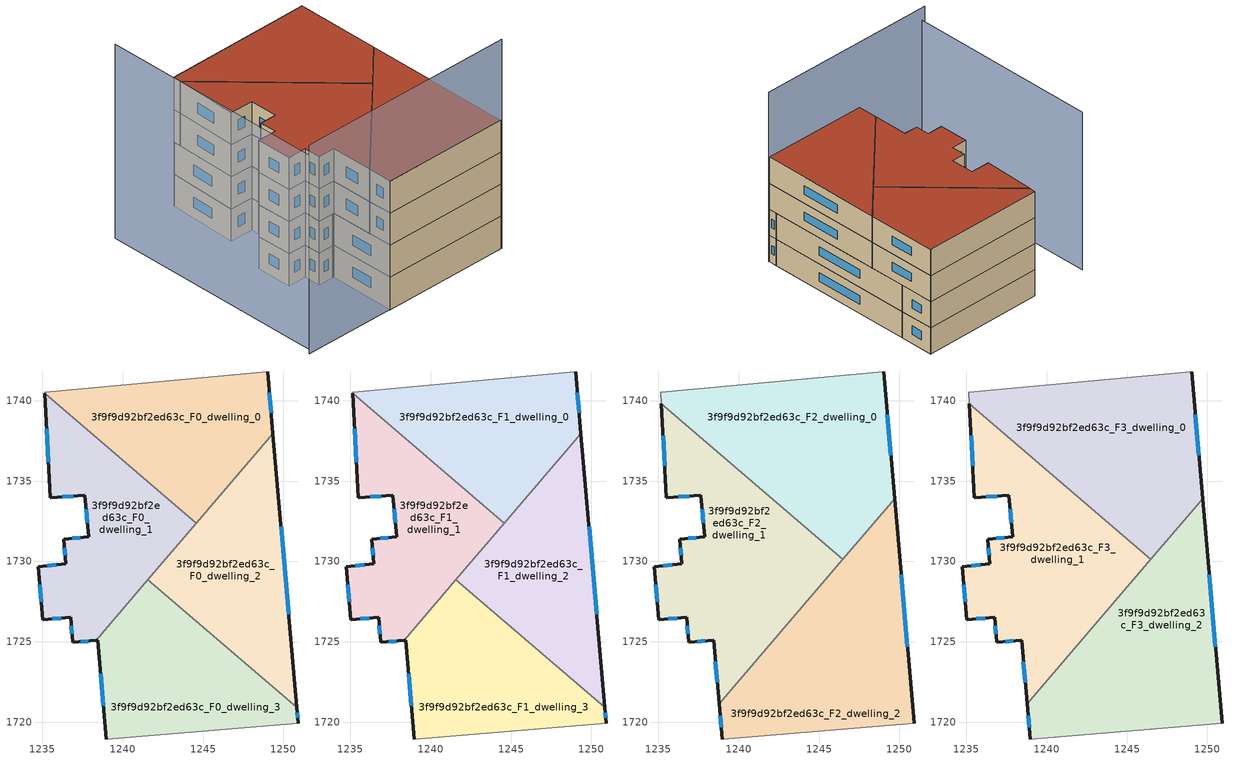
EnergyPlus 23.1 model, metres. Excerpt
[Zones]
3f9f9d92bf2ed63c_F0_dwelling_0
 floor ground (EU_floor_Construction): 1249.02,1741.8 1249.35,1737.95 1244.59,1732.38 1235.15,1740.46 1235.15,1740.52 1248.98,1741.8 z0
 wall outside (EU_wall_Construction): 1249.35,1737.95 1249.02,1741.8 z0:3
 wall adiabatic (EU_wall_Construction): 1249.02,1741.8 1248.98,1741.8 1235.15,1740.52 1235.15,1740.46 z0:3
 wall to 3f9f9d92bf2ed63c_F0_dwelling_1 (EU_wall_Construction): 1235.15,1740.46 1244.59,1732.38 z0:3
 wall to 3f9f9d92bf2ed63c_F0_dwelling_2 (EU_wall_Construction): 1244.59,1732.38 1249.35,1737.95 z0:3
 window (EU_Window_Construction): 1249.24,1739.26 1249.13,1740.49 z1.02:1.98
3f9f9d92bf2ed63c_F0_dwelling_1
 floor ground (EU_floor_Construction): 1244.59,1732.38 1238.34,1725.09 1236.89,1724.96 1236.75,1726.53 1235.02,1726.38 1234.73,1729.68 1236.47,1729.84 1236.33,1731.39 1237.88,1731.52 1237.65,1734.11 1235.49,1733.96 1235.15,1740.46 z0
 wall outside (EU_wall_Construction): 1235.15,1740.46 1235.49,1733.96 1237.65,1734.11 1237.88,1731.52 1236.33,1731.39 1236.47,1729.84 1234.73,1729.68 1235.02,1726.38 1236.75,1726.53 1236.89,1724.96 1238.34,1725.09 z0:3
 wall to 3f9f9d92bf2ed63c_F0_dwelling_3 (EU_wall_Construction): 1238.34,1725.09 1241.56,1728.85 z0:3
 wall to 3f9f9d92bf2ed63c_F0_dwelling_2 (EU_wall_Construction): 1241.56,1728.85 1244.59,1732.38 z0:3
 window (EU_Window_Construction): 1237.73,1733.23 1237.8,1732.4 / 1236.23,1734.01 1236.92,1734.06 / 1235.27,1738.25 1235.38,1736.17 / 1237.39,1725 1237.85,1725.04 / 1236.8,1725.99 1236.84,1725.49 / 1235.61,1726.43 1236.16,1726.47 / 1234.83,1728.56 1234.92,1727.5 / 1235.88,1729.79 1235.32,1729.73 / 1236.38,1730.86 1236.42,1730.37 / 1237.35,1731.48 1236.86,1731.43 z1.02:1.98
3f9f9d92bf2ed63c_F0_dwelling_2
 floor ground (EU_floor_Construction): 1249.35,1737.95 1250.82,1720.93 1241.56,1728.85 z0
 wall outside (EU_wall_Construction): 1250.82,1720.93 1249.35,1737.95 z0:3
 wall to 3f9f9d92bf2ed63c_F0_dwelling_3 (EU_wall_Construction): 1241.56,1728.85 1250.82,1720.93 z0:3
 window (EU_Window_Construction): 1250.32,1726.72 1249.85,1732.16 z1.02:1.98
3f9f9d92bf2ed63c_F0_dwelling_3
 floor ground (EU_floor_Construction): 1250.82,1720.93 1250.91,1719.94 1238.98,1718.92 1238.44,1725.09 1238.34,1725.09 1241.56,1728.85 z0
 wall outside (EU_wall_Construction): 1238.34,1725.09 1238.44,1725.09 1238.98,1718.92 / 1250.91,1719.94 1250.82,1720.93 z0:3
 wall adiabatic (EU_wall_Construction): 1238.98,1718.92 1250.91,1719.94 z0:3
 window (EU_Window_Construction): 1250.88,1720.28 1250.85,1720.59 / 1238.62,1723 1238.79,1721.02 z1.02:1.98
3f9f9d92bf2ed63c_F1_dwelling_0
 floor to 3f9f9d92bf2ed63c_F0_dwelling_0 (EU_floor_Construction): 1249.02,1741.8 1249.35,1737.95 1244.59,1732.38 1235.15,1740.46 1235.15,1740.52 1248.98,1741.8 z3
 wall outside (EU_wall_Construction): 1249.35,1737.95 1249.02,1741.8 z3:6
 wall adiabatic (EU_wall_Construction): 1249.02,1741.8 1248.98,1741.8 1235.15,1740.52 1235.15,1740.46 z3:6
 wall to 3f9f9d92bf2ed63c_F1_dwelling_1 (EU_wall_Construction): 1235.15,1740.46 1244.59,1732.38 z3:6
 wall to 3f9f9d92bf2ed63c_F1_dwelling_2 (EU_wall_Construction): 1244.59,1732.38 1249.35,1737.95 z3:6
 window (EU_Window_Construction): 1249.24,1739.26 1249.13,1740.49 z4.02:4.98
3f9f9d92bf2ed63c_F1_dwelling_1
 floor to 3f9f9d92bf2ed63c_F0_dwelling_1 (EU_floor_Construction): 1244.59,1732.38 1238.34,1725.09 1236.89,1724.96 1236.75,1726.53 1235.02,1726.38 1234.73,1729.68 1236.47,1729.84 1236.33,1731.39 1237.88,1731.52 1237.65,1734.11 1235.49,1733.96 1235.15,1740.46 z3
 wall outside (EU_wall_Construction): 1235.15,1740.46 1235.49,1733.96 1237.65,1734.11 1237.88,1731.52 1236.33,1731.39 1236.47,1729.84 1234.73,1729.68 1235.02,1726.38 1236.75,1726.53 1236.89,1724.96 1238.34,1725.09 z3:6
 wall to 3f9f9d92bf2ed63c_F1_dwelling_3 (EU_wall_Construction): 1238.34,1725.09 1241.56,1728.85 z3:6
 wall to 3f9f9d92bf2ed63c_F1_dwelling_2 (EU_wall_Construction): 1241.56,1728.85 1244.59,1732.38 z3:6
 window (EU_Window_Construction): 1237.73,1733.23 1237.8,1732.4 / 1236.23,1734.01 1236.92,1734.06 / 1235.27,1738.25 1235.38,1736.17 / 1237.39,1725 1237.85,1725.04 / 1236.8,1725.99 1236.84,1725.49 / 1235.61,1726.43 1236.16,1726.47 / 1234.83,1728.56 1234.92,1727.5 / 1235.88,1729.79 1235.32,1729.73 / 1236.38,1730.86 1236.42,1730.37 / 1237.35,1731.48 1236.86,1731.43 z4.02:4.98
3f9f9d92bf2ed63c_F1_dwelling_2
 floor to 3f9f9d92bf2ed63c_F0_dwelling_2 (EU_floor_Construction): 1249.35,1737.95 1250.82,1720.93 1241.56,1728.85 z3
 wall outside (EU_wall_Construction): 1250.82,1720.93 1249.35,1737.95 z3:6
 wall to 3f9f9d92bf2ed63c_F1_dwelling_3 (EU_wall_Construction): 1241.56,1728.85 1250.82,1720.93 z3:6
 window (EU_Window_Construction): 1250.32,1726.72 1249.85,1732.16 z4.02:4.98
3f9f9d92bf2ed63c_F1_dwelling_3
 floor to 3f9f9d92bf2ed63c_F0_dwelling_3 (EU_floor_Construction): 1250.82,1720.93 1250.91,1719.94 1238.98,1718.92 1238.44,1725.09 1238.34,1725.09 1241.56,1728.85 z3
 wall outside (EU_wall_Construction): 1238.34,1725.09 1238.44,1725.09 1238.98,1718.92 / 1250.91,1719.94 1250.82,1720.93 z3:6
 wall adiabatic (EU_wall_Construction): 1238.98,1718.92 1250.91,1719.94 z3:6
 window (EU_Window_Construction): 1250.88,1720.28 1250.85,1720.59 / 1238.62,1723 1238.79,1721.02 z4.02:4.98
3f9f9d92bf2ed63c_F2_dwelling_0
 floor to 3f9f9d92bf2ed63c_F1_dwelling_0 (EU_floor_Construction): 1249.02,1741.8 1249.35,1737.95 1244.59,1732.38 1235.15,1740.46 1235.15,1740.52 1248.98,1741.8 z6
 floor to 3f9f9d92bf2ed63c_F1_dwelling_2 (EU_floor_Construction): 1249.35,1737.95 1249.7,1733.9 1246.47,1730.14 1244.27,1732.02 z6
 floor to 3f9f9d92bf2ed63c_F1_dwelling_1 (EU_floor_Construction): 1244.59,1732.38 1244.27,1732.02 1235.19,1739.8 1235.15,1740.46 z6
 wall outside (EU_wall_Construction): 1249.7,1733.9 1249.02,1741.8 z6:9
 wall adiabatic (EU_wall_Construction): 1249.02,1741.8 1248.98,1741.8 1235.15,1740.52 1235.19,1739.8 z6:9
 wall to 3f9f9d92bf2ed63c_F2_dwelling_1 (EU_wall_Construction): 1235.19,1739.8 1246.47,1730.13 z6:9
 wall to 3f9f9d92bf2ed63c_F2_dwelling_2 (EU_wall_Construction): 1246.47,1730.13 1249.7,1733.9 z6:9
 window (EU_Window_Construction): 1249.47,1736.59 1249.25,1739.12 z7.02:7.98
3f9f9d92bf2ed63c_F2_dwelling_1
 floor to 3f9f9d92bf2ed63c_F1_dwelling_1 (EU_floor_Construction): 1244.27,1732.02 1238.34,1725.09 1236.89,1724.96 1236.75,1726.53 1235.02,1726.38 1234.73,1729.68 1236.47,1729.84 1236.33,1731.39 1237.88,1731.52 1237.65,1734.11 1235.49,1733.96 1235.19,1739.8 z6
 floor to 3f9f9d92bf2ed63c_F1_dwelling_3 (EU_floor_Construction): 1243.76,1726.97 1238.78,1721.15 1238.44,1725.09 1238.34,1725.09 1241.56,1728.85 z6
 floor to 3f9f9d92bf2ed63c_F1_dwelling_2 (EU_floor_Construction): 1246.47,1730.14 1243.76,1726.97 1241.56,1728.85 1244.27,1732.02 z6
 wall outside (EU_wall_Construction): 1235.19,1739.8 1235.49,1733.96 1237.65,1734.11 1237.88,1731.52 1236.33,1731.39 1236.47,1729.84 1234.73,1729.68 1235.02,1726.38 1236.75,1726.53 1236.89,1724.96 1238.44,1725.09 1238.78,1721.15 z6:9
 wall to 3f9f9d92bf2ed63c_F2_dwelling_2 (EU_wall_Construction): 1238.78,1721.15 1246.47,1730.13 z6:9
 window (EU_Window_Construction): 1236.8,1725.99 1236.84,1725.49 / 1235.61,1726.43 1236.16,1726.47 / 1234.83,1728.56 1234.92,1727.5 / 1235.88,1729.79 1235.32,1729.73 / 1236.38,1730.86 1236.42,1730.37 / 1237.35,1731.48 1236.86,1731.43 / 1237.73,1733.23 1237.8,1732.4 / 1236.23,1734.01 1236.92,1734.06 / 1235.29,1737.81 1235.39,1735.95 / 1238.56,1723.75 1238.67,1722.49 / 1237.42,1725 1237.91,1725.05 z7.02:7.98
3f9f9d92bf2ed63c_F2_dwelling_2
 floor to 3f9f9d92bf2ed63c_F1_dwelling_3 (EU_floor_Construction): 1250.82,1720.93 1250.91,1719.94 1238.98,1718.92 1238.78,1721.15 1243.76,1726.97 z6
 floor to 3f9f9d92bf2ed63c_F1_dwelling_2 (EU_floor_Construction): 1249.7,1733.9 1250.82,1720.93 1243.76,1726.97 z6
 wall outside (EU_wall_Construction): 1250.91,1719.94 1249.7,1733.9 / 1238.78,1721.15 1238.98,1718.92 z6:9
 wall adiabatic (EU_wall_Construction): 1238.98,1718.92 1250.91,1719.94 z6:9
 window (EU_Window_Construction): 1250.5,1724.69 1250.11,1729.15 / 1238.85,1720.39 1238.91,1719.68 z7.02:7.98
3f9f9d92bf2ed63c_F3_dwelling_0
 floor to 3f9f9d92bf2ed63c_F2_dwelling_0 (EU_floor_Construction): 1249.02,1741.8 1249.7,1733.9 1246.47,1730.13 1235.19,1739.8 1235.15,1740.52 1248.98,1741.8 z9
 wall outside (EU_wall_Construction): 1249.7,1733.9 1249.02,1741.8 z9:12
 wall adiabatic (EU_wall_Construction): 1249.02,1741.8 1248.98,1741.8 1235.15,1740.52 1235.19,1739.8 z9:12
 wall to 3f9f9d92bf2ed63c_F3_dwelling_1 (EU_wall_Construction): 1235.19,1739.8 1246.47,1730.13 z9:12
 wall to 3f9f9d92bf2ed63c_F3_dwelling_2 (EU_wall_Construction): 1246.47,1730.13 1249.7,1733.9 z9:12
 window (EU_Window_Construction): 1249.47,1736.59 1249.25,1739.12 z10.02:10.98
 roof outside (EU_roof_Construction): 1246.47,1730.13 1249.7,1733.9 1249.02,1741.8 1248.98,1741.8 1235.15,1740.52 1235.19,1739.8 z12
3f9f9d92bf2ed63c_F3_dwelling_1
 floor to 3f9f9d92bf2ed63c_F2_dwelling_1 (EU_floor_Construction): 1246.47,1730.13 1238.78,1721.15 1238.44,1725.09 1236.89,1724.96 1236.75,1726.53 1235.02,1726.38 1234.73,1729.68 1236.47,1729.84 1236.33,1731.39 1237.88,1731.52 1237.65,1734.11 1235.49,1733.96 1235.19,1739.8 z9
 wall outside (EU_wall_Construction): 1235.19,1739.8 1235.49,1733.96 1237.65,1734.11 1237.88,1731.52 1236.33,1731.39 1236.47,1729.84 1234.73,1729.68 1235.02,1726.38 1236.75,1726.53 1236.89,1724.96 1238.44,1725.09 1238.78,1721.15 z9:12
 wall to 3f9f9d92bf2ed63c_F3_dwelling_2 (EU_wall_Construction): 1238.78,1721.15 1246.47,1730.13 z9:12
 window (EU_Window_Construction): 1236.8,1725.99 1236.84,1725.49 / 1235.61,1726.43 1236.16,1726.47 / 1234.83,1728.56 1234.92,1727.5 / 1235.88,1729.79 1235.32,1729.73 / 1236.38,1730.86 1236.42,1730.37 / 1237.35,1731.48 1236.86,1731.43 / 1237.73,1733.23 1237.8,1732.4 / 1236.23,1734.01 1236.92,1734.06 / 1235.29,1737.81 1235.39,1735.95 / 1238.56,1723.75 1238.67,1722.49 / 1237.42,1725 1237.91,1725.05 z10.02:10.98
 roof outside (EU_roof_Construction): 1238.78,1721.15 1246.47,1730.13 1235.19,1739.8 1235.49,1733.96 1237.65,1734.11 1237.88,1731.52 1236.33,1731.39 1236.47,1729.84 1234.73,1729.68 1235.02,1726.38 1236.75,1726.53 1236.89,1724.96 1238.44,1725.09 z12
3f9f9d92bf2ed63c_F3_dwelling_2
 floor to 3f9f9d92bf2ed63c_F2_dwelling_2 (EU_floor_Construction): 1249.7,1733.9 1250.91,1719.94 1238.98,1718.92 1238.78,1721.15 z9
 wall outside (EU_wall_Construction): 1250.91,1719.94 1249.7,1733.9 / 1238.78,1721.15 1238.98,1718.92 z9:12
 wall adiabatic (EU_wall_Construction): 1238.98,1718.92 1250.91,1719.94 z9:12
 window (EU_Window_Construction): 1250.5,1724.69 1250.11,1729.15 / 1238.85,1720.39 1238.91,1719.68 z10.02:10.98
 roof outside (EU_roof_Construction): 1250.91,1719.94 1249.7,1733.9 1238.78,1721.15 1238.98,1718.92 z12
shading: 1230.29,1718.18 1251,1719.96 z0:19.5; 1228.86,1739.99 1230.73,1718.21 z0:18.1
[Building]
EU S2 Campaign: North Axis=0; Terrain=City; Solar Distribution=FullExterior
[Site:Location]
Vienna: Latitude=48; Longitude=16.5; Time Zone=1; Elevation=183
[SizingPeriod:WeatherFileDays]
AnnualSizingPeriod: Begin Month=1; Begin Day of Month=1; End Month=12; End Day of Month=31; Day of Week for Start Day=Monday; Use Weather File Daylight Saving Period=No; Use Weather File Rain and Snow Indicators=No
[MATERIAL]
EU_InternalMass_Material: Roughness=MediumRough; Thickness=0.1; Conductivity=1; Density=1800; Specific Heat=900; Thermal Absorptance=0.9; Solar Absorptance=0.7; Visible Absorptance=0.7
[MATERIAL:NOMASS] Roughness=MediumRough; Thermal Absorptance=0.9; Solar Absorptance=0.7; Visible Absorptance=0.7
Name | Thermal Resistance
EU_wall_NoMass | 0.942466
EU_roof_NoMass | 0.551687
EU_floor_NoMass | 0.66527
[WINDOWMATERIAL:SIMPLEGLAZINGSYSTEM]
EU_Window_SimpleGlazing: UFactor=2.03367; Solar Heat Gain Coefficient=0.65; Visible Transmittance=0.65
[CONSTRUCTION]
EU_wall_Construction: EU_wall_NoMass
EU_roof_Construction: EU_roof_NoMass
EU_floor_Construction: EU_floor_NoMass
EU_Window_Construction: EU_Window_SimpleGlazing
EU_InternalMass_Construction: EU_InternalMass_Material
[ZONE] Type=1; Multiplier=1; Ceiling Height=autocalculate; Floor Area=autocalculate; Part of Total Floor Area=Yes
Name | Volume
3f9f9d92bf2ed63c_F0_dwelling_0; 3f9f9d92bf2ed63c_F1_dwelling_0 | 218.787
3f9f9d92bf2ed63c_F2_dwelling_0; 3f9f9d92bf2ed63c_F3_dwelling_0 | 291.729
3f9f9d92bf2ed63c_F0_dwelling_1; 3f9f9d92bf2ed63c_F1_dwelling_1 | 218.807
3f9f9d92bf2ed63c_F2_dwelling_1; 3f9f9d92bf2ed63c_F3_dwelling_1 | 291.773
3f9f9d92bf2ed63c_F0_dwelling_2; 3f9f9d92bf2ed63c_F1_dwelling_2 | 218.838
3f9f9d92bf2ed63c_F2_dwelling_2; 3f9f9d92bf2ed63c_F3_dwelling_2 | 291.756
3f9f9d92bf2ed63c_F0_dwelling_3; 3f9f9d92bf2ed63c_F1_dwelling_3 | 218.84
[INTERNALMASS] Construction=EU_InternalMass_Construction
Name | Zone or ZoneList | Surface Area
3f9f9d92bf2ed63c_F0_dwelling_0_EU_InternalMass | 3f9f9d92bf2ed63c_F0_dwelling_0 | 72.9267
3f9f9d92bf2ed63c_F0_dwelling_1_EU_InternalMass | 3f9f9d92bf2ed63c_F0_dwelling_1 | 72.9353
3f9f9d92bf2ed63c_F0_dwelling_2_EU_InternalMass | 3f9f9d92bf2ed63c_F0_dwelling_2 | 72.9448
3f9f9d92bf2ed63c_F0_dwelling_3_EU_InternalMass | 3f9f9d92bf2ed63c_F0_dwelling_3 | 72.9456
3f9f9d92bf2ed63c_F1_dwelling_0_EU_InternalMass | 3f9f9d92bf2ed63c_F1_dwelling_0 | 72.9267
3f9f9d92bf2ed63c_F1_dwelling_1_EU_InternalMass | 3f9f9d92bf2ed63c_F1_dwelling_1 | 72.9353
3f9f9d92bf2ed63c_F1_dwelling_2_EU_InternalMass | 3f9f9d92bf2ed63c_F1_dwelling_2 | 72.9448
3f9f9d92bf2ed63c_F1_dwelling_3_EU_InternalMass | 3f9f9d92bf2ed63c_F1_dwelling_3 | 72.9456
3f9f9d92bf2ed63c_F2_dwelling_0_EU_InternalMass | 3f9f9d92bf2ed63c_F2_dwelling_0 | 97.2441
3f9f9d92bf2ed63c_F2_dwelling_1_EU_InternalMass | 3f9f9d92bf2ed63c_F2_dwelling_1 | 97.2576
3f9f9d92bf2ed63c_F2_dwelling_2_EU_InternalMass | 3f9f9d92bf2ed63c_F2_dwelling_2 | 97.2519
3f9f9d92bf2ed63c_F3_dwelling_0_EU_InternalMass | 3f9f9d92bf2ed63c_F3_dwelling_0 | 97.2441
3f9f9d92bf2ed63c_F3_dwelling_1_EU_InternalMass | 3f9f9d92bf2ed63c_F3_dwelling_1 | 97.2576
3f9f9d92bf2ed63c_F3_dwelling_2_EU_InternalMass | 3f9f9d92bf2ed63c_F3_dwelling_2 | 97.2519
[OTHEREQUIPMENT] Fuel Type=Electricity; Design Level Calculation Method=Watts/Area; Power per Zone Floor Area=1; Fraction Latent=0; Fraction Radiant=0; Fraction Lost=0; Carbon Dioxide Generation Rate=0; EndUse Subcategory=EU_Step8_InternalGains
Name | Zone or ZoneList or Space or SpaceList | Schedule
EU_Step8_InternalGain_3f9f9d92bf2ed63c_F0_dwelling_0_f000 | 3f9f9d92bf2ed63c_F0_dwelling_0 | EU_Step8_GainSchedule_3f9f9d92bf2ed63c_F0_dwelling_0_f000
EU_Step8_InternalGain_3f9f9d92bf2ed63c_F0_dwelling_1_f000 | 3f9f9d92bf2ed63c_F0_dwelling_1 | EU_Step8_GainSchedule_3f9f9d92bf2ed63c_F0_dwelling_1_f000
EU_Step8_InternalGain_3f9f9d92bf2ed63c_F0_dwelling_2_f000 | 3f9f9d92bf2ed63c_F0_dwelling_2 | EU_Step8_GainSchedule_3f9f9d92bf2ed63c_F0_dwelling_2_f000
EU_Step8_InternalGain_3f9f9d92bf2ed63c_F0_dwelling_3_f000 | 3f9f9d92bf2ed63c_F0_dwelling_3 | EU_Step8_GainSchedule_3f9f9d92bf2ed63c_F0_dwelling_3_f000
EU_Step8_InternalGain_3f9f9d92bf2ed63c_F1_dwelling_0_f000 | 3f9f9d92bf2ed63c_F1_dwelling_0 | EU_Step8_GainSchedule_3f9f9d92bf2ed63c_F1_dwelling_0_f000
EU_Step8_InternalGain_3f9f9d92bf2ed63c_F1_dwelling_1_f000 | 3f9f9d92bf2ed63c_F1_dwelling_1 | EU_Step8_GainSchedule_3f9f9d92bf2ed63c_F1_dwelling_1_f000
EU_Step8_InternalGain_3f9f9d92bf2ed63c_F1_dwelling_2_f000 | 3f9f9d92bf2ed63c_F1_dwelling_2 | EU_Step8_GainSchedule_3f9f9d92bf2ed63c_F1_dwelling_2_f000
EU_Step8_InternalGain_3f9f9d92bf2ed63c_F1_dwelling_3_f000 | 3f9f9d92bf2ed63c_F1_dwelling_3 | EU_Step8_GainSchedule_3f9f9d92bf2ed63c_F1_dwelling_3_f000
EU_Step8_InternalGain_3f9f9d92bf2ed63c_F2_dwelling_0_f000 | 3f9f9d92bf2ed63c_F2_dwelling_0 | EU_Step8_GainSchedule_3f9f9d92bf2ed63c_F2_dwelling_0_f000
EU_Step8_InternalGain_3f9f9d92bf2ed63c_F2_dwelling_1_f000 | 3f9f9d92bf2ed63c_F2_dwelling_1 | EU_Step8_GainSchedule_3f9f9d92bf2ed63c_F2_dwelling_1_f000
EU_Step8_InternalGain_3f9f9d92bf2ed63c_F2_dwelling_2_f000 | 3f9f9d92bf2ed63c_F2_dwelling_2 | EU_Step8_GainSchedule_3f9f9d92bf2ed63c_F2_dwelling_2_f000
EU_Step8_InternalGain_3f9f9d92bf2ed63c_F3_dwelling_0_f000 | 3f9f9d92bf2ed63c_F3_dwelling_0 | EU_Step8_GainSchedule_3f9f9d92bf2ed63c_F3_dwelling_0_f000
EU_Step8_InternalGain_3f9f9d92bf2ed63c_F3_dwelling_1_f000 | 3f9f9d92bf2ed63c_F3_dwelling_1 | EU_Step8_GainSchedule_3f9f9d92bf2ed63c_F3_dwelling_1_f000
EU_Step8_InternalGain_3f9f9d92bf2ed63c_F3_dwelling_2_f000 | 3f9f9d92bf2ed63c_F3_dwelling_2 | EU_Step8_GainSchedule_3f9f9d92bf2ed63c_F3_dwelling_2_f000
[ZONEVENTILATION:DESIGNFLOWRATE] Schedule=EU_AlwaysOn; Design Flow Rate Calculation Method=AirChanges/Hour; Air Changes per Hour=0.530523; Ventilation Type=Natural; Fan Pressure Rise=0; Fan Total Efficiency=1; Constant Term Coefficient=1; Temperature Term Coefficient=0; Velocity Term Coefficient=0; Velocity Squared Term Coefficient=0; Minimum Indoor Temperature=-100; Maximum Indoor Temperature=100; Delta Temperature=-100; Minimum Outdoor Temperature=-100; Maximum Outdoor Temperature=100; Maximum Wind Speed=40
Name | Zone or ZoneList or Space or SpaceList
EU_ConstantAir_3f9f9d92bf2ed63c_F0_dwelling_0 | 3f9f9d92bf2ed63c_F0_dwelling_0
EU_ConstantAir_3f9f9d92bf2ed63c_F0_dwelling_1 | 3f9f9d92bf2ed63c_F0_dwelling_1
EU_ConstantAir_3f9f9d92bf2ed63c_F0_dwelling_2 | 3f9f9d92bf2ed63c_F0_dwelling_2
EU_ConstantAir_3f9f9d92bf2ed63c_F0_dwelling_3 | 3f9f9d92bf2ed63c_F0_dwelling_3
EU_ConstantAir_3f9f9d92bf2ed63c_F1_dwelling_0 | 3f9f9d92bf2ed63c_F1_dwelling_0
EU_ConstantAir_3f9f9d92bf2ed63c_F1_dwelling_1 | 3f9f9d92bf2ed63c_F1_dwelling_1
EU_ConstantAir_3f9f9d92bf2ed63c_F1_dwelling_2 | 3f9f9d92bf2ed63c_F1_dwelling_2
EU_ConstantAir_3f9f9d92bf2ed63c_F1_dwelling_3 | 3f9f9d92bf2ed63c_F1_dwelling_3
EU_ConstantAir_3f9f9d92bf2ed63c_F2_dwelling_0 | 3f9f9d92bf2ed63c_F2_dwelling_0
EU_ConstantAir_3f9f9d92bf2ed63c_F2_dwelling_1 | 3f9f9d92bf2ed63c_F2_dwelling_1
EU_ConstantAir_3f9f9d92bf2ed63c_F2_dwelling_2 | 3f9f9d92bf2ed63c_F2_dwelling_2
EU_ConstantAir_3f9f9d92bf2ed63c_F3_dwelling_0 | 3f9f9d92bf2ed63c_F3_dwelling_0
EU_ConstantAir_3f9f9d92bf2ed63c_F3_dwelling_1 | 3f9f9d92bf2ed63c_F3_dwelling_1
EU_ConstantAir_3f9f9d92bf2ed63c_F3_dwelling_2 | 3f9f9d92bf2ed63c_F3_dwelling_2
[HVACTEMPLATE:THERMOSTAT] Constant Heating Setpoint=20; Constant Cooling Setpoint=50
EU_HeatOnly_3f9f9d92bf2ed63c_F0_dwelling_0; EU_HeatOnly_3f9f9d92bf2ed63c_F0_dwelling_1; EU_HeatOnly_3f9f9d92bf2ed63c_F0_dwelling_2; EU_HeatOnly_3f9f9d92bf2ed63c_F0_dwelling_3; EU_HeatOnly_3f9f9d92bf2ed63c_F1_dwelling_0; EU_HeatOnly_3f9f9d92bf2ed63c_F1_dwelling_1; EU_HeatOnly_3f9f9d92bf2ed63c_F1_dwelling_2; EU_HeatOnly_3f9f9d92bf2ed63c_F1_dwelling_3; EU_HeatOnly_3f9f9d92bf2ed63c_F2_dwelling_0; EU_HeatOnly_3f9f9d92bf2ed63c_F2_dwelling_1; EU_HeatOnly_3f9f9d92bf2ed63c_F2_dwelling_2; EU_HeatOnly_3f9f9d92bf2ed63c_F3_dwelling_0; EU_HeatOnly_3f9f9d92bf2ed63c_F3_dwelling_1; EU_HeatOnly_3f9f9d92bf2ed63c_F3_dwelling_2
[HVACTEMPLATE:ZONE:IDEALLOADSAIRSYSTEM] System Availability Schedule=EU_AlwaysOn; Maximum Heating Supply Air Temperature=50; Minimum Cooling Supply Air Temperature=13; Maximum Heating Supply Air Humidity Ratio=0.0156; Minimum Cooling Supply Air Humidity Ratio=0.0077; Heating Limit=NoLimit; Cooling Limit=NoLimit; Heating Availability Schedule=EU_AlwaysOn; Cooling Availability Schedule=EU_CoolingOff; Dehumidification Control Type=ConstantSensibleHeatRatio; Cooling Sensible Heat Ratio=0.7; Dehumidification Setpoint=60; Humidification Control Type=None; Humidification Setpoint=30; Outdoor Air Method=None; Outdoor Air Flow Rate per Person=0.00944; Outdoor Air Flow Rate per Zone Floor Area=0; Outdoor Air Flow Rate per Zone=0; Demand Controlled Ventilation Type=None; Outdoor Air Economizer Type=NoEconomizer; Heat Recovery Type=None; Sensible Heat Recovery Effectiveness=0.7; Latent Heat Recovery Effectiveness=0.65
Name | Template Thermostat
3f9f9d92bf2ed63c_F0_dwelling_0 | EU_HeatOnly_3f9f9d92bf2ed63c_F0_dwelling_0
3f9f9d92bf2ed63c_F0_dwelling_1 | EU_HeatOnly_3f9f9d92bf2ed63c_F0_dwelling_1
3f9f9d92bf2ed63c_F0_dwelling_2 | EU_HeatOnly_3f9f9d92bf2ed63c_F0_dwelling_2
3f9f9d92bf2ed63c_F0_dwelling_3 | EU_HeatOnly_3f9f9d92bf2ed63c_F0_dwelling_3
3f9f9d92bf2ed63c_F1_dwelling_0 | EU_HeatOnly_3f9f9d92bf2ed63c_F1_dwelling_0
3f9f9d92bf2ed63c_F1_dwelling_1 | EU_HeatOnly_3f9f9d92bf2ed63c_F1_dwelling_1
3f9f9d92bf2ed63c_F1_dwelling_2 | EU_HeatOnly_3f9f9d92bf2ed63c_F1_dwelling_2
3f9f9d92bf2ed63c_F1_dwelling_3 | EU_HeatOnly_3f9f9d92bf2ed63c_F1_dwelling_3
3f9f9d92bf2ed63c_F2_dwelling_0 | EU_HeatOnly_3f9f9d92bf2ed63c_F2_dwelling_0
3f9f9d92bf2ed63c_F2_dwelling_1 | EU_HeatOnly_3f9f9d92bf2ed63c_F2_dwelling_1
3f9f9d92bf2ed63c_F2_dwelling_2 | EU_HeatOnly_3f9f9d92bf2ed63c_F2_dwelling_2
3f9f9d92bf2ed63c_F3_dwelling_0 | EU_HeatOnly_3f9f9d92bf2ed63c_F3_dwelling_0
3f9f9d92bf2ed63c_F3_dwelling_1 | EU_HeatOnly_3f9f9d92bf2ed63c_F3_dwelling_1
3f9f9d92bf2ed63c_F3_dwelling_2 | EU_HeatOnly_3f9f9d92bf2ed63c_F3_dwelling_2
[SIZING:ZONE] Zone Cooling Design Supply Air Temperature Input Method=SupplyAirTemperature; Zone Cooling Design Supply Air Temperature=13; Zone Heating Design Supply Air Temperature Input Method=SupplyAirTemperature; Zone Heating Design Supply Air Temperature=50; Zone Cooling Design Supply Air Humidity Ratio=0.008; Zone Heating Design Supply Air Humidity Ratio=0.008; Cooling Design Air Flow Method=DesignDay; Cooling Design Air Flow Rate=0; Cooling Minimum Air Flow per Zone Floor Area=0.000762; Cooling Minimum Air Flow=0; Cooling Minimum Air Flow Fraction=0.2; Heating Design Air Flow Method=DesignDay; Heating Design Air Flow Rate=0; Heating Maximum Air Flow per Zone Floor Area=0.002032; Heating Maximum Air Flow=0.141576; Heating Maximum Air Flow Fraction=0.3; Account for Dedicated Outdoor Air System=No; Dedicated Outdoor Air System Control Strategy=NeutralSupplyAir; Dedicated Outdoor Air Low Setpoint Temperature for Design=autosize; Dedicated Outdoor Air High Setpoint Temperature for Design=autosize; Zone Load Sizing Method=Sensible Load Only No Latent Load; Zone Latent Cooling Design Supply Air Humidity Ratio Input Method=HumidityRatioDifference; Zone Cooling Design Supply Air Humidity Ratio Difference=0.005; Zone Latent Heating Design Supply Air Humidity Ratio Input Method=HumidityRatioDifference; Zone Humidification Design Supply Air Humidity Ratio Difference=0.005
3f9f9d92bf2ed63c_F0_dwelling_0; 3f9f9d92bf2ed63c_F0_dwelling_1; 3f9f9d92bf2ed63c_F0_dwelling_2; 3f9f9d92bf2ed63c_F0_dwelling_3; 3f9f9d92bf2ed63c_F1_dwelling_0; 3f9f9d92bf2ed63c_F1_dwelling_1; 3f9f9d92bf2ed63c_F1_dwelling_2; 3f9f9d92bf2ed63c_F1_dwelling_3; 3f9f9d92bf2ed63c_F2_dwelling_0; 3f9f9d92bf2ed63c_F2_dwelling_1; 3f9f9d92bf2ed63c_F2_dwelling_2; 3f9f9d92bf2ed63c_F3_dwelling_0; 3f9f9d92bf2ed63c_F3_dwelling_1; 3f9f9d92bf2ed63c_F3_dwelling_2
[SCHEDULE:CONSTANT]
Name | Hourly Value
EU_AlwaysOn | 1
EU_CoolingOff | 0
[SCHEDULE:FILE] Column Number=1; Rows to Skip at Top=0; Number of Hours of Data=8760; Column Separator=Comma; Interpolate to Timestep=No; Minutes per Item=60; Adjust Schedule for Daylight Savings=Yes
Name | File
EU_Step8_GainSchedule_3f9f9d92bf2ed63c_F0_dwelling_0_f000 | ../../schedules/3f9f9d92bf2ed63c/3f9f9d92bf2ed63c_F0_dwelling_0_f000_gain.csv
EU_Step8_GainSchedule_3f9f9d92bf2ed63c_F0_dwelling_1_f000 | ../../schedules/3f9f9d92bf2ed63c/3f9f9d92bf2ed63c_F0_dwelling_1_f000_gain.csv
EU_Step8_GainSchedule_3f9f9d92bf2ed63c_F0_dwelling_2_f000 | ../../schedules/3f9f9d92bf2ed63c/3f9f9d92bf2ed63c_F0_dwelling_2_f000_gain.csv
EU_Step8_GainSchedule_3f9f9d92bf2ed63c_F0_dwelling_3_f000 | ../../schedules/3f9f9d92bf2ed63c/3f9f9d92bf2ed63c_F0_dwelling_3_f000_gain.csv
EU_Step8_GainSchedule_3f9f9d92bf2ed63c_F1_dwelling_0_f000 | ../../schedules/3f9f9d92bf2ed63c/3f9f9d92bf2ed63c_F1_dwelling_0_f000_gain.csv
EU_Step8_GainSchedule_3f9f9d92bf2ed63c_F1_dwelling_1_f000 | ../../schedules/3f9f9d92bf2ed63c/3f9f9d92bf2ed63c_F1_dwelling_1_f000_gain.csv
EU_Step8_GainSchedule_3f9f9d92bf2ed63c_F1_dwelling_2_f000 | ../../schedules/3f9f9d92bf2ed63c/3f9f9d92bf2ed63c_F1_dwelling_2_f000_gain.csv
EU_Step8_GainSchedule_3f9f9d92bf2ed63c_F1_dwelling_3_f000 | ../../schedules/3f9f9d92bf2ed63c/3f9f9d92bf2ed63c_F1_dwelling_3_f000_gain.csv
EU_Step8_GainSchedule_3f9f9d92bf2ed63c_F2_dwelling_0_f000 | ../../schedules/3f9f9d92bf2ed63c/3f9f9d92bf2ed63c_F2_dwelling_0_f000_gain.csv
EU_Step8_GainSchedule_3f9f9d92bf2ed63c_F2_dwelling_1_f000 | ../../schedules/3f9f9d92bf2ed63c/3f9f9d92bf2ed63c_F2_dwelling_1_f000_gain.csv
EU_Step8_GainSchedule_3f9f9d92bf2ed63c_F2_dwelling_2_f000 | ../../schedules/3f9f9d92bf2ed63c/3f9f9d92bf2ed63c_F2_dwelling_2_f000_gain.csv
EU_Step8_GainSchedule_3f9f9d92bf2ed63c_F3_dwelling_0_f000 | ../../schedules/3f9f9d92bf2ed63c/3f9f9d92bf2ed63c_F3_dwelling_0_f000_gain.csv
EU_Step8_GainSchedule_3f9f9d92bf2ed63c_F3_dwelling_1_f000 | ../../schedules/3f9f9d92bf2ed63c/3f9f9d92bf2ed63c_F3_dwelling_1_f000_gain.csv
EU_Step8_GainSchedule_3f9f9d92bf2ed63c_F3_dwelling_2_f000 | ../../schedules/3f9f9d92bf2ed63c/3f9f9d92bf2ed63c_F3_dwelling_2_f000_gain.csv
